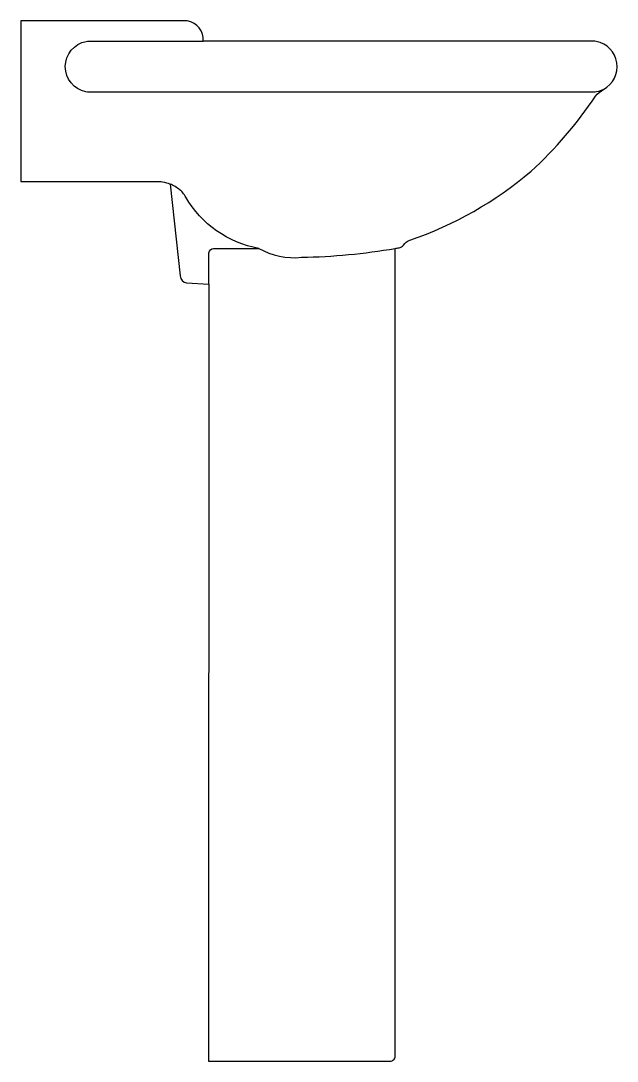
# Model space of a CAD drawing. Header units: millimetres. Extents: x -2940.033 to -2939.559, y 2968.092 to 2968.919.
import ezdxf

# ---------------------------------------------------------------- set-up
doc = ezdxf.new("R2010")
doc.units = ezdxf.units.MM
doc.header["$LTSCALE"] = 10
doc.layers.add('banheiro_louças', color=2, linetype='Continuous')

msp = doc.modelspace()

# ---------------------------------------------------------------- linework, layer by layer
at = {"layer": 'banheiro_louças'}
for points in [[(-2939.7353, 2968.7378, 0.001551), (-2939.73225, 2968.73833, 0.190302), (-2939.72871, 2968.74036, -0.157906), (-2939.72364, 2968.74441, 0.094278), (-2939.62734, 2968.79916, 0.062006), (-2939.57614, 2968.85896, -0.0731), (-2939.56974, 2968.86423, 0.708332), (-2939.57558, 2968.90238, 0.046367), (-2939.57779, 2968.90255), (-2939.77819, 2968.90255), (-2939.88786, 2968.90255, 0.390421), (-2939.90054, 2968.91865, 0.045305), (-2939.90208, 2968.91877), (-2940.03282, 2968.91877), (-2940.03282, 2968.79105), (-2939.92466, 2968.79105, -0.043933), (-2939.92014, 2968.79084, -0.051086), (-2939.91422, 2968.78902), (-2939.90611, 2968.71603, 0.375004), (-2939.90104, 2968.71046), (-2939.8833, 2968.70944), (-2939.8838, 2968.09159), (-2939.73935, 2968.09159, 0.414214), (-2939.7353, 2968.09564), (-2939.7353, 2968.73783)], [(-2939.56974, 2968.86423, -0.072582), (-2939.57529, 2968.86223, -0.04166), (-2939.57768, 2968.86201), (-2939.77819, 2968.86201), (-2939.97869, 2968.86201, -0.04166), (-2939.98108, 2968.86223, -0.823238), (-2939.9808, 2968.90238, -0.046367), (-2939.97859, 2968.90255), (-2939.88786, 2968.90255)], [(-2939.8833, 2968.70944), (-2939.8833, 2968.73428, -0.360993), (-2939.87975, 2968.73783), (-2939.84376, 2968.73783, -0.220209), (-2939.90171, 2968.77849)], [(-2939.84376, 2968.73783, 0.157286), (-2939.8098, 2968.73073, 0.037649), (-2939.7353, 2968.7378, 0.039202)]]:
    msp.add_lwpolyline(points, format="xyb", dxfattribs=at)
for centre, radius, start, end in [((-2939.92605, 2968.76102), 0.0304, 49.95984, 67.08183), ((-2939.90989, 2968.77855), 0.00667, 31.18367, 59.41917), ((-2939.92478, 2968.7649), 0.02677, 30.49346, 39.69938)]:
    msp.add_arc(centre, radius, start, end, dxfattribs=at)

doc.saveas('drawing.dxf')
